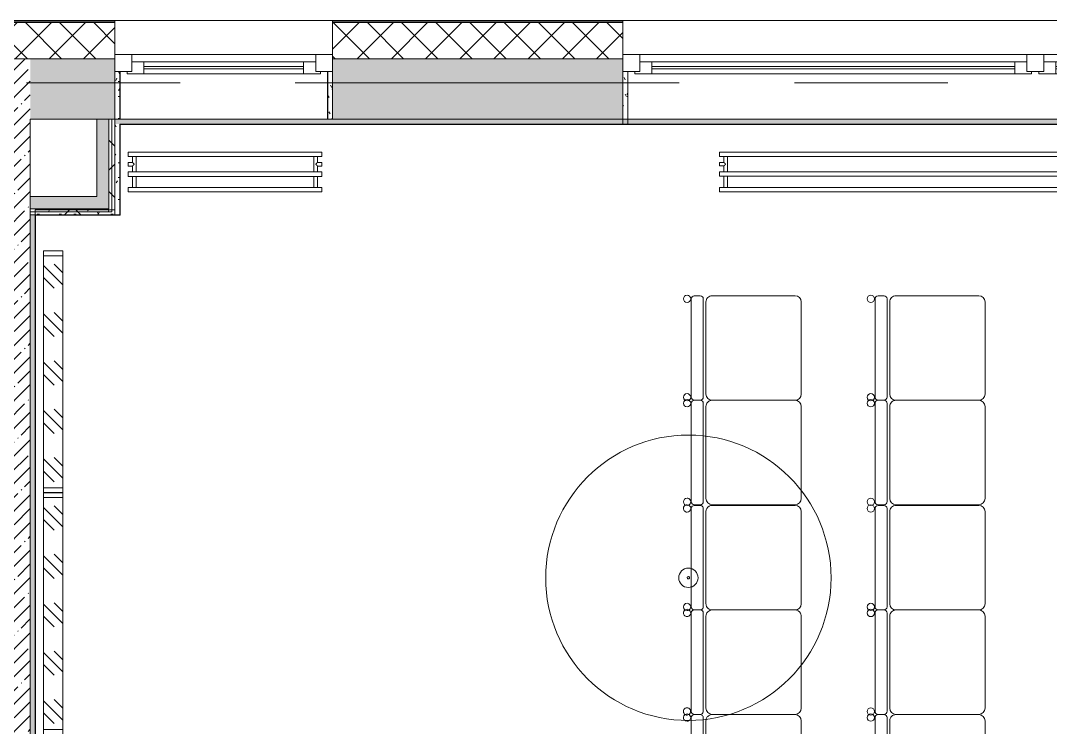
# Model space of a CAD drawing. Header units: millimetres. Extents: x 81609 to 272668, y -8553 to 29000.
# Drawn here: x 100760 to 105018, y 18635 to 21558 of the extents above; entities that cross this region are included whole.
import ezdxf

# ---------------------------------------------------------------- set-up
doc = ezdxf.new("R2010")
doc.units = ezdxf.units.MM
doc.linetypes.add('Осевая', pattern=[3175, 635, -476.25, 1587.5, -476.25])
for name, color, linetype, lineweight in [('A-GLAZ', 7, 'Continuous', 9), ('A-GLAZ-1', 7, 'Continuous', 13), ('A-WALL', 7, 'Continuous', 9), ('I-FURN', 7, 'Continuous', 9), ('I-WALL', 7, 'Continuous', 9), ('M-EQPM', 7, 'Continuous', 9), ('Оси-2', 7, 'Осевая', 9)]:
    doc.layers.add(name, color=color, linetype=linetype, lineweight=lineweight)
for name, color, linetype, lineweight, true_color in [('A-WALL-1', 7, 'Continuous', 9, 0x3c3c3c), ('A-WALL-FNSH-1', 7, 'Continuous', 9, 0x3c3c3c), ('I-FURN-1', 7, 'Continuous', 9, 0xf0f0f0)]:
    doc.layers.add(name, color=color, linetype=linetype, lineweight=lineweight, true_color=true_color)
pattern_1 = [(45, (0, 0), (-57.024626, 57.024626), []), (45, (57.025, 0), (-57.024626, 57.024626), [100.806, -20.161, 3.353, -16.808])]
pattern_2 = [(45, (50, 50), (-200, 0), [141.42, -141.42]), (45, (100, 50), (-200, 0), [70.71, -212.13]), (45, (50, 100), (-200, 0), [70.71, -212.13])]
pattern_3 = [(0, (0, 0), (121.92, 30.48), [10.058, -81.382, 10.058, -81.382, -487.68]), (0, (0, 0), (121.92, 30.48), [-182.88, 10.058, -172.822, 10.058, -81.382, -213.36]), (0, (0, 0), (121.92, 30.48), [-457.2, 10.058, -50.902, 10.058, -142.342]), (120, (45.72, 15.24), (-87.356454, 90.345817), [10.058, -81.382, 10.058, -81.382, -487.68]), (120, (45.72, 15.24), (-87.356454, 90.345817), [-182.88, 10.058, -172.822, 10.058, -81.382, -213.36]), (120, (45.72, 15.24), (-87.356454, 90.345817), [-457.2, 10.058, -50.902, 10.058, -142.342]), (240, (60.96, 76.2), (-34.563546, -120.825817), [10.058, -81.382, 10.058, -81.382, -487.68]), (240, (60.96, 76.2), (-34.563546, -120.825817), [-182.88, 10.058, -172.822, 10.058, -81.382, -213.36]), (240, (60.96, 76.2), (-34.563546, -120.825817), [-457.2, 10.058, -50.902, 10.058, -142.342])]
pattern_4 = [(45, (0, 0), (-106.06602, 106.06602), []), (135, (0, 0), (-106.06602, -106.06602), [])]

# ---------------------------------------------------------------- blocks, each defined once
blk = doc.blocks.new('120_Окно_СКБ_1Ст - 120_Окно_СКБ_1Ст 900х2500_h_ с форточкой-22877787-План размещения напольных электротехнических лючков и розеток 2 этажа в осях 23-33')
at = {"layer": 'A-GLAZ'}
for p, q in [((450, -57), (-450, -57)), ((-430, -127), (-400, -127)), ((-330, -107), (330, -107)), ((330, -117), (-330, -117)), ((400, -127), (430, -127))]:
    blk.add_line(p, q, dxfattribs=at)
at = {"layer": 'A-GLAZ-1'}
for p, q in [((-450, -127), (-450, -57)), ((-450, -57), (-380, -57)), ((-380, -57), (-380, -127)), ((380, -127), (380, -57)), ((380, -57), (450, -57)), ((450, -57), (450, -127)), ((-380, -127), (-450, -127)), ((-380, -127), (-400, -127)), ((-400, -127), (-400, -137)), ((380, -87), (-380, -87)), ((-380, -87), (-380, -127)), ((-330, -137), (-330, -87)), ((330, -137), (330, -87)), ((380, -127), (380, -87)), ((450, -127), (380, -127)), ((400, -127), (380, -127)), ((400, -137), (400, -127)), ((-400, -137), (400, -137)), ((400, -137), (-400, -137))]:
    blk.add_line(p, q, dxfattribs=at)
blk = doc.blocks.new('120_Окно_СКБ_2Ст_Фрамуга сверху - 120_Окно_СКБ_2Ст_2300х2500_h_ ДОО-23103760-План размещения напольных электротехнических лючков и розеток 2 этажа в осях 23-33')
at = {"layer": 'A-GLAZ'}
for p, q in [((1150, -57), (-1150, -57)), ((-1080, -57), (1080, -57)), ((-1130, -127), (-1100, -127)), ((-1030, -107), (470, -107)), ((470, -117), (-1030, -117)), ((540, -127), (570, -127)), ((540, -127), (570, -127)), ((640, -107), (1030, -107)), ((1030, -117), (640, -117)), ((1100, -127), (1130, -127))]:
    blk.add_line(p, q, dxfattribs=at)
at = {"layer": 'A-GLAZ-1'}
for p, q in [((-1150, -127), (-1150, -57)), ((-1150, -57), (-1080, -57)), ((-1080, -57), (-1080, -127)), ((520, -127), (520, -57)), ((520, -57), (590, -57)), ((590, -57), (590, -127)), ((1080, -127), (1080, -57)), ((1080, -57), (1150, -57)), ((1150, -57), (1150, -127)), ((-1080, -127), (-1150, -127)), ((-1080, -127), (-1100, -127)), ((-1100, -127), (-1100, -137)), ((520, -87), (-1080, -87)), ((-1080, -87), (-1080, -127)), ((-1030, -137), (-1030, -87)), ((470, -137), (470, -87)), ((520, -127), (520, -87)), ((590, -127), (520, -127)), ((540, -127), (520, -127)), ((540, -137), (540, -127)), ((590, -127), (570, -127)), ((570, -127), (570, -137)), ((1080, -87), (590, -87)), ((590, -87), (590, -127)), ((640, -137), (640, -87)), ((1030, -137), (1030, -87)), ((1080, -127), (1080, -87)), ((1150, -127), (1080, -127)), ((1100, -127), (1080, -127)), ((1100, -137), (1100, -127)), ((-1100, -137), (540, -137)), ((540, -137), (-1100, -137)), ((570, -137), (1100, -137)), ((1100, -137), (570, -137))]:
    blk.add_line(p, q, dxfattribs=at)
blk = doc.blocks.new('Стул Breuer - 1_188-26331327-План размещения напольных электротехнических лючков и розеток 2 этажа в осях 23-33')
at = {"layer": 'I-FURN-1'}
for p, q in [((-215.9, 215.9), (-215.9, -127)), ((190.5, 241.3), (-190.5, 241.3)), ((215.9, -127), (215.9, 215.9)), ((203.2, -163.5), (-203.2, -163.5)), ((-190.5, -152.4), (190.5, -152.4)), ((-215.9, -176.2), (-215.9, -200.8)), ((215.9, -200.8), (215.9, -176.2)), ((-203.2, -213.5), (203.2, -213.5))]:
    blk.add_line(p, q, dxfattribs=at)
for centre, radius, start, end in [((-190.5, 215.9), 25.4, 90, 180), ((190.5, 215.9), 25.4, 0, 90), ((-190.5, -127), 25.4, 180, 270), ((190.5, -127), 25.4, 270, 360), ((-203.2, -176.2), 12.7, 90, 180), ((203.2, -176.2), 12.7, 360, 90), ((-203.2, -200.8), 12.7, 180, 270), ((203.2, -200.8), 12.7, 270, 360), ((-203.5, -230.6), 15.1, 360, 180), ((-203.5, -230.6), 15.1, 180, 360), ((203.7, -230.6), 15.1, 360, 180), ((203.7, -230.6), 15.1, 180, 360)]:
    blk.add_arc(centre, radius, start, end, dxfattribs=at)
blk = doc.blocks.new('Стул Breuer - 1_188-V117-План размещения напольных электротехнических лючков и розеток 2 этажа в осях 23-33')
at = {"layer": 'I-FURN-1'}
for p, q in [((-215.9, 215.9), (-215.9, -127)), ((159.1, 241.3), (-190.5, 241.3)), ((190.5, 241.3), (159.1, 241.3)), ((215.9, -127), (215.9, 215.9)), ((-67.6, -163.5), (-203.2, -163.5)), ((-190.5, -152.4), (-66.8, -152.4)), ((203.2, -163.5), (-67.6, -163.5)), ((-66.8, -152.4), (190.5, -152.4)), ((-215.9, -176.2), (-215.9, -200.8)), ((215.9, -200.8), (215.9, -176.2)), ((-203.2, -213.5), (-71.1, -213.5)), ((-71.1, -213.5), (203.2, -213.5))]:
    blk.add_line(p, q, dxfattribs=at)
for centre, radius, start, end in [((-190.5, 215.9), 25.4, 90, 180), ((190.5, 215.9), 25.4, 0, 90), ((-190.5, -127), 25.4, 180, 270), ((190.5, -127), 25.4, 270, 360), ((-203.2, -176.2), 12.7, 90, 180), ((203.2, -176.2), 12.7, 360, 90), ((-203.2, -200.8), 12.7, 180, 270), ((203.2, -200.8), 12.7, 270, 360), ((-203.5, -230.6), 15.1, 360, 180), ((-203.5, -230.6), 15.1, 180, 360), ((203.7, -230.6), 15.1, 150, 180), ((203.7, -230.6), 15.1, 180, 360), ((203.7, -230.6), 15.1, 360, 150)]:
    blk.add_arc(centre, radius, start, end, dxfattribs=at)
blk = doc.blocks.new('Стул Breuer - 1_188-V118-План размещения напольных электротехнических лючков и розеток 2 этажа в осях 23-33')
at = {"layer": 'I-FURN-1'}
for p, q in [((-215.9, 215.9), (-215.9, -127)), ((190.5, 241.3), (-190.5, 241.3)), ((215.9, -127), (215.9, 215.9)), ((203.2, -163.5), (-203.2, -163.5)), ((-190.4, -152.4), (189.9, -152.4)), ((-215.9, -176.2), (-215.9, -200.8)), ((215.9, -200.8), (215.9, -176.2)), ((-203.2, -213.5), (45.1, -213.5)), ((45.1, -213.5), (119.6, -213.5)), ((121.1, -213.5), (203.2, -213.5))]:
    blk.add_line(p, q, dxfattribs=at)
for centre, radius, start, end in [((-190.5, 215.9), 25.4, 90, 180), ((190.5, 215.9), 25.4, 0, 90), ((-190.5, -127), 25.4, 180, 210), ((190.5, -127), 25.4, 330, 360), ((-203.2, -176.2), 12.7, 150, 180), ((-203.2, -176.2), 12.7, 90, 150), ((-190.5, -127), 25.4, 210, 270), ((190.5, -127), 25.4, 270, 285), ((190.5, -127), 25.4, 285, 330), ((203.2, -176.2), 12.7, 60, 90), ((203.2, -176.2), 12.7, 45, 60), ((203.2, -176.2), 12.7, 15, 45), ((-203.2, -200.8), 12.7, 180, 267.9289), ((203.2, -200.8), 12.7, 270, 311.1031), ((203.2, -200.8), 12.7, 315, 345), ((203.2, -176.2), 12.7, 360, 15), ((203.2, -200.8), 12.7, 345, 360), ((-203.5, -230.6), 15.1, 92.4904, 180), ((-203.5, -230.6), 15.1, 180, 240), ((-203.5, -230.6), 15.1, 242.9856, 255), ((-203.5, -230.6), 15.1, 255, 360), ((-203.5, -230.6), 15.1, 360, 90), ((203.7, -230.6), 15.1, 60, 180), ((203.7, -230.6), 15.1, 180, 360), ((203.7, -230.6), 15.1, 30, 60), ((203.7, -230.6), 15.1, 4.1489, 30)]:
    blk.add_arc(centre, radius, start, end, dxfattribs=at)
blk = doc.blocks.new('Стул Breuer - 1_188-V119-План размещения напольных электротехнических лючков и розеток 2 этажа в осях 23-33')
at = {"layer": 'I-FURN-1'}
for p, q in [((-215.9, 215.9), (-215.9, -127)), ((10, 241.3), (-190.5, 241.3)), ((190.5, 241.3), (10, 241.3)), ((215.9, -55.6), (215.9, 215.9)), ((215.9, -123.8), (215.9, -57)), ((215.9, -126.8), (215.9, -124.6)), ((203.2, -163.5), (-203.2, -163.5)), ((-190.5, -152.4), (190.5, -152.4)), ((-215.9, -176.2), (-215.9, -200.8)), ((215.9, -200.8), (215.9, -176.2)), ((-203.2, -213.5), (203.2, -213.5))]:
    blk.add_line(p, q, dxfattribs=at)
for centre, radius, start, end in [((-190.5, 215.9), 25.4, 120, 180), ((-190.5, 215.9), 25.4, 105, 118.7043), ((-190.5, 215.9), 25.4, 90, 105), ((190.5, 215.9), 25.4, 0, 90), ((-190.5, -127), 25.4, 180, 270), ((190.5, -127), 25.4, 270, 360), ((-203.2, -176.2), 12.7, 135, 180), ((-203.2, -176.2), 12.7, 90, 135), ((203.2, -176.2), 12.7, 60, 90), ((203.2, -176.2), 12.7, 15, 60), ((-203.2, -200.8), 12.7, 180, 210), ((-203.2, -200.8), 12.7, 210, 225), ((-203.2, -200.8), 12.7, 225, 240), ((-203.2, -200.8), 12.7, 240, 255), ((203.2, -200.8), 12.7, 285, 330), ((203.2, -200.8), 12.7, 330, 360), ((203.2, -176.2), 12.7, 360, 15), ((-203.5, -230.6), 15.1, 150, 180), ((-203.5, -230.6), 15.1, 180, 240), ((-203.5, -230.6), 15.1, 135, 147.303), ((-203.5, -230.6), 15.1, 120, 135), ((-203.5, -230.6), 15.1, 45, 120), ((-203.5, -230.6), 15.1, 240, 253.6772), ((-203.5, -230.6), 15.1, 255, 360), ((-203.2, -200.8), 12.7, 255, 270), ((-203.5, -230.6), 15.1, 30, 45), ((-203.5, -230.6), 15.1, 360, 30), ((203.7, -230.6), 15.1, 165, 180), ((203.7, -230.6), 15.1, 180, 195), ((203.7, -230.6), 15.1, 150, 165), ((203.7, -230.6), 15.1, 195, 210), ((203.7, -230.6), 15.1, 120, 150), ((203.7, -230.6), 15.1, 210.2131, 225), ((203.7, -230.6), 15.1, 225, 285), ((203.7, -230.6), 15.1, 105, 120), ((203.7, -230.6), 15.1, 60, 100.9389), ((203.2, -200.8), 12.7, 270, 285), ((203.7, -230.6), 15.1, 285, 300), ((203.7, -230.6), 15.1, 30, 60), ((203.7, -230.6), 15.1, 300, 315), ((203.7, -230.6), 15.1, 315, 345), ((203.7, -230.6), 15.1, 360, 30), ((203.7, -230.6), 15.1, 345, 360)]:
    blk.add_arc(centre, radius, start, end, dxfattribs=at)
blk = doc.blocks.new('Стул Breuer - 1_188-V120-План размещения напольных электротехнических лючков и розеток 2 этажа в осях 23-33')
at = {"layer": 'I-FURN-1'}
for p, q in [((-215.9, 215.9), (-215.9, -58.3)), ((190.5, 241.3), (-190.5, 241.3)), ((215.9, -127), (215.9, 215.9)), ((-215.9, -58.3), (-215.9, -127)), ((-196, -163.5), (-203.2, -163.5)), ((203.2, -163.5), (-196, -163.5)), ((-190.5, -152.4), (190.5, -152.4)), ((-215.9, -176.2), (-215.9, -200.8)), ((215.9, -200.8), (215.9, -176.2)), ((-202.8, -213.5), (-192.5, -213.5)), ((-192.5, -213.5), (203.2, -213.5))]:
    blk.add_line(p, q, dxfattribs=at)
for centre, radius, start, end in [((-190.5, 215.9), 25.4, 90, 180), ((190.5, 215.9), 25.4, 0, 90), ((-190.5, -127), 25.4, 181.2115, 195), ((190.5, -127), 25.4, 270, 360), ((-203.2, -176.2), 12.7, 120, 180), ((-190.5, -127), 25.4, 195, 210), ((-190.5, -127), 25.4, 210, 225), ((-190.5, -127), 25.4, 225, 240), ((-203.2, -176.2), 12.7, 90, 114.393), ((-190.5, -127), 25.4, 240, 250.231), ((-190.5, -127), 25.4, 255.399, 270), ((203.2, -176.2), 12.7, 360, 90), ((-203.2, -200.8), 12.7, 180, 270), ((203.2, -200.8), 12.7, 270, 360), ((-203.5, -230.6), 15.1, 109.518, 180), ((-203.5, -230.6), 15.1, 180, 240), ((-203.5, -230.6), 15.1, 240, 285), ((-203.5, -230.6), 15.1, 90, 105), ((-203.5, -230.6), 15.1, 39.4007, 88.0339), ((-203.5, -230.6), 15.1, 285, 315), ((-203.5, -230.6), 15.1, 315.1953, 360), ((-203.5, -230.6), 15.1, 360, 39.4007), ((203.7, -230.6), 15.1, 360, 180), ((203.7, -230.6), 15.1, 180, 360)]:
    blk.add_arc(centre, radius, start, end, dxfattribs=at)
blk = doc.blocks.new('Зеркало обычное - 5_3-V140-План размещения напольных электротехнических лючков и розеток 2 этажа в осях 23-33')
at = {"layer": 'I-FURN'}
h = blk.add_hatch(dxfattribs=at)
h.set_pattern_fill('FP_40', color=256, style=0, pattern_type=2)
h.set_pattern_definition(pattern_2)
h.paths.add_polyline_path([(-480, -20), (480, -20), (480, 60), (-480, 60)])
at = {"layer": 'I-FURN-1'}
for p, q in [((500, 60), (-500, 60)), ((-500, 60), (-500, -20)), ((-500, -20), (-500, 60)), ((-500, 60), (-480, 60)), ((480, 60), (-480, 60)), ((-480, 60), (-480, -20)), ((-480, -20), (-480, 60)), ((-480, 60), (480, 60)), ((-480, 60), (480, 60)), ((480, 60), (-480, 60)), ((-480, 60), (480, 60)), ((-480, -20), (-480, 60)), ((-480, -20), (-480, 60)), ((480, -20), (480, 60)), ((480, 60), (480, -20)), ((480, 60), (499, 60)), ((480, 60), (480, -20)), ((480, -20), (480, 60)), ((500, -20), (500, 60)), ((500, 60), (500, -20)), ((-500, -20), (500, -20)), ((-480, -20), (-500, -20)), ((-480, -20), (480, -20)), ((480, -20), (-480, -20)), ((480, -20), (-480, -20)), ((-480, -20), (480, -20)), ((480, -20), (-480, -20)), ((499, -20), (480, -20))]:
    blk.add_line(p, q, dxfattribs=at)
blk = doc.blocks.new('Зеркало обычное - 5_3-V141-План размещения напольных электротехнических лючков и розеток 2 этажа в осях 23-33')
at = {"layer": 'I-FURN'}
h = blk.add_hatch(dxfattribs=at)
h.set_pattern_fill('FP_40', color=256, style=0, pattern_type=2)
h.set_pattern_definition(pattern_2)
h.paths.add_polyline_path([(-480, -20), (480, -20), (480, 60), (-480, 60)])
at = {"layer": 'I-FURN-1'}
for p, q in [((500, 60), (-500, 60)), ((-500, 60), (-500, -20)), ((-500, -20), (-500, 60)), ((-499, 60), (-480, 60)), ((480, 60), (-480, 60)), ((-480, 60), (-480, -20)), ((-480, -20), (-480, 60)), ((-480, 60), (480, 60)), ((-480, 60), (480, 60)), ((480, 60), (-480, 60)), ((-480, 60), (480, 60)), ((-480, -20), (-480, 60)), ((-480, -20), (-480, 60)), ((480, -20), (480, 60)), ((480, 60), (480, -20)), ((480, 60), (500, 60)), ((480, 60), (480, -20)), ((480, -20), (480, 60)), ((500, -20), (500, 60)), ((500, 60), (500, -20)), ((-500, -20), (500, -20)), ((-480, -20), (-499, -20)), ((-480, -20), (480, -20)), ((480, -20), (-480, -20)), ((480, -20), (-480, -20)), ((-480, -20), (480, -20)), ((480, -20), (-480, -20)), ((500, -20), (480, -20))]:
    blk.add_line(p, q, dxfattribs=at)
blk = doc.blocks.new('radiator_prado_classic_z_tip_30_po exemplyaru - Classic Z Тип 30-300-31189091-План размещения напольных электротехнических лючков и розеток 2 этажа в осях 23-33')
at = {"layer": 'M-EQPM'}
for p, q in [((0, 228), (0, 210)), ((800, 228), (0, 228)), ((800, 210), (800, 228)), ((0, 210), (800, 210)), ((17.5, 210), (17.5, 164)), ((32.5, 164), (32.5, 210)), ((767.5, 210), (767.5, 164)), ((782.5, 164), (782.5, 210)), ((800, 164), (0, 164)), ((0, 164), (0, 146)), ((0, 146), (800, 146)), ((17.5, 146), (17.5, 121.5)), ((32.5, 82), (32.5, 146)), ((767.5, 146), (767.5, 82)), ((782.5, 121.5), (782.5, 146)), ((800, 146), (800, 164)), ((17.5, 121.5), (0, 121.5)), ((17.5, 121.5), (0, 121.5)), ((0, 121.5), (0, 121.2)), ((0, 106.5), (0, 121.5)), ((0, 121.2), (0, 121.2)), ((0, 106.8), (0, 106.5)), ((0, 106.8), (0, 106.8)), ((0, 106.5), (17.5, 106.5)), ((0, 106.5), (17.5, 106.5)), ((17.5, 106.5), (17.5, 82)), ((800, 121.5), (782.5, 121.5)), ((800, 121.5), (782.5, 121.5)), ((782.5, 82), (782.5, 106.5)), ((782.5, 106.5), (800, 106.5)), ((782.5, 106.5), (800, 106.5)), ((800, 121.5), (800, 106.5)), ((800, 121.2), (800, 121.5)), ((800, 121.5), (800, 121.2)), ((800, 121.2), (800, 121.5)), ((800, 106.5), (800, 106.8)), ((800, 106.8), (800, 106.5)), ((800, 106.5), (800, 106.8)), ((800, 82), (0, 82)), ((0, 82), (0, 64)), ((800, 64), (0, 64)), ((800, 64), (800, 82))]:
    blk.add_line(p, q, dxfattribs=at)
for points, knots in [([(25, 114), (24.5, 114.5), (23.6, 115.4), (22.4, 116.6), (21.6, 117.4), (21.1, 117.9), (20.8, 118.2), (20.5, 118.5), (20.2, 118.8), (19.8, 119.1), (19.6, 119.4), (19.3, 119.7), (19, 120), (18.7, 120.3), (18.5, 120.5), (18.3, 120.7), (18.1, 120.9), (17.9, 121.1), (17.8, 121.2), (17.7, 121.3), (17.5, 121.5), (17.5, 121.5), (17.5, 121.5)], [0, 0, 0, 0, 0.142857, 0.285714, 0.357143, 0.392857, 0.428571, 0.464286, 0.5, 0.535714, 0.571429, 0.607143, 0.642857, 0.678571, 0.714286, 0.75, 0.785714, 0.821429, 0.857143, 0.892857, 0.928571, 1, 1, 1, 1]), ([(17.5, 106.5), (17.5, 106.5), (17.5, 106.5), (17.7, 106.7), (17.8, 106.8), (17.9, 106.9), (18.1, 107.1), (18.3, 107.3), (18.5, 107.5), (18.7, 107.7), (19, 108), (19.3, 108.3), (19.6, 108.6), (19.8, 108.9), (20.3, 109.3), (20.7, 109.7), (21.1, 110.1), (21.6, 110.6), (22.4, 111.4), (23.6, 112.6), (24.5, 113.5), (25, 114)], [0, 0, 0, 0, 0.071429, 0.107143, 0.142857, 0.178571, 0.214286, 0.25, 0.285714, 0.321429, 0.357143, 0.392857, 0.428571, 0.464286, 0.5, 0.571429, 0.607143, 0.642857, 0.714286, 0.857143, 1, 1, 1, 1]), ([(775, 114), (775.5, 114.5), (776.4, 115.4), (777.6, 116.6), (778.4, 117.4), (778.9, 117.9), (779.2, 118.2), (779.5, 118.5), (779.8, 118.8), (780.1, 119.2), (780.4, 119.4), (780.7, 119.7), (781, 120), (781.3, 120.3), (781.5, 120.5), (781.7, 120.7), (781.9, 120.9), (782.1, 121.1), (782.2, 121.2), (782.3, 121.3), (782.5, 121.5), (782.5, 121.5), (782.5, 121.5)], [0, 0, 0, 0, 0.142857, 0.285714, 0.357143, 0.392857, 0.428571, 0.464286, 0.5, 0.535714, 0.571429, 0.607143, 0.642857, 0.678571, 0.714286, 0.75, 0.785714, 0.821429, 0.857143, 0.892857, 0.928571, 1, 1, 1, 1]), ([(782.5, 106.5), (782.5, 106.5), (782.5, 106.5), (782.3, 106.7), (782.2, 106.8), (782.1, 106.9), (781.9, 107.1), (781.7, 107.3), (781.5, 107.5), (781.3, 107.7), (781, 108), (780.7, 108.3), (780.4, 108.6), (780.1, 108.8), (779.7, 109.3), (779.3, 109.7), (778.9, 110.1), (778.4, 110.6), (777.6, 111.4), (776.4, 112.6), (775.5, 113.5), (775, 114)], [0, 0, 0, 0, 0.071429, 0.107143, 0.142857, 0.178571, 0.214286, 0.25, 0.285714, 0.321429, 0.357143, 0.392857, 0.428571, 0.464286, 0.5, 0.571429, 0.607143, 0.642857, 0.714286, 0.857143, 1, 1, 1, 1])]:
    blk.add_open_spline(points, degree=3, knots=knots, dxfattribs=at)
blk = doc.blocks.new('radiator_prado_classic_z_tip_30_po exemplyaru - Classic Z Тип 30-300-31137165-План размещения напольных электротехнических лючков и розеток 2 этажа в осях 23-33')
at = {"layer": 'M-EQPM'}
for p, q in [((0, 228), (0, 210)), ((1600, 228), (0, 228)), ((1600, 210), (1600, 228)), ((0, 210), (1600, 210)), ((17.5, 210), (17.5, 164)), ((32.5, 164), (32.5, 210)), ((1567.5, 210), (1567.5, 164)), ((1582.5, 164), (1582.5, 210)), ((1600, 164), (0, 164)), ((0, 164), (0, 146)), ((0, 146), (1600, 146)), ((17.5, 146), (17.5, 121.5)), ((32.5, 82), (32.5, 146)), ((1567.5, 146), (1567.5, 82)), ((1582.5, 121.5), (1582.5, 146)), ((1600, 146), (1600, 164)), ((17.5, 121.5), (0, 121.5)), ((17.5, 121.5), (0, 121.5)), ((0, 121.5), (0, 121.2)), ((0, 106.5), (0, 121.5)), ((0, 121.2), (0, 121.2)), ((0, 106.8), (0, 106.5)), ((0, 106.8), (0, 106.8)), ((0, 106.5), (17.5, 106.5)), ((0, 106.5), (17.5, 106.5)), ((17.5, 106.5), (17.5, 82)), ((1600, 121.5), (1582.5, 121.5)), ((1600, 121.5), (1582.5, 121.5)), ((1582.5, 82), (1582.5, 106.5)), ((1582.5, 106.5), (1600, 106.5)), ((1582.5, 106.5), (1600, 106.5)), ((1600, 121.5), (1600, 106.5)), ((1600, 121.2), (1600, 121.5)), ((1600, 121.5), (1600, 121.2)), ((1600, 121.2), (1600, 121.5)), ((1600, 106.5), (1600, 106.8)), ((1600, 106.8), (1600, 106.5)), ((1600, 106.5), (1600, 106.8)), ((1600, 82), (0, 82)), ((0, 82), (0, 64)), ((1600, 64), (0, 64)), ((1600, 64), (1600, 82))]:
    blk.add_line(p, q, dxfattribs=at)
for points, knots in [([(25, 114), (24.5, 114.5), (23.6, 115.4), (22.4, 116.6), (21.6, 117.4), (21.1, 117.9), (20.8, 118.2), (20.5, 118.5), (20.2, 118.8), (19.8, 119.1), (19.6, 119.4), (19.3, 119.7), (19, 120), (18.7, 120.3), (18.5, 120.5), (18.3, 120.7), (18.1, 120.9), (17.9, 121.1), (17.8, 121.2), (17.7, 121.3), (17.5, 121.5), (17.5, 121.5), (17.5, 121.5)], [0, 0, 0, 0, 0.142857, 0.285714, 0.357143, 0.392857, 0.428571, 0.464286, 0.5, 0.535714, 0.571429, 0.607143, 0.642857, 0.678571, 0.714286, 0.75, 0.785714, 0.821429, 0.857143, 0.892857, 0.928571, 1, 1, 1, 1]), ([(17.5, 106.5), (17.5, 106.5), (17.5, 106.5), (17.7, 106.7), (17.8, 106.8), (17.9, 106.9), (18.1, 107.1), (18.3, 107.3), (18.5, 107.5), (18.7, 107.7), (19, 108), (19.3, 108.3), (19.6, 108.6), (19.8, 108.9), (20.3, 109.3), (20.7, 109.7), (21.1, 110.1), (21.6, 110.6), (22.4, 111.4), (23.6, 112.6), (24.5, 113.5), (25, 114)], [0, 0, 0, 0, 0.071429, 0.107143, 0.142857, 0.178571, 0.214286, 0.25, 0.285714, 0.321429, 0.357143, 0.392857, 0.428571, 0.464286, 0.5, 0.571429, 0.607143, 0.642857, 0.714286, 0.857143, 1, 1, 1, 1]), ([(1575, 114), (1575.5, 114.5), (1576.4, 115.4), (1577.6, 116.6), (1578.4, 117.4), (1578.9, 117.9), (1579.2, 118.2), (1579.5, 118.5), (1579.8, 118.8), (1580.1, 119.2), (1580.4, 119.4), (1580.7, 119.7), (1581, 120), (1581.3, 120.3), (1581.5, 120.5), (1581.7, 120.7), (1581.9, 120.9), (1582.1, 121.1), (1582.2, 121.2), (1582.3, 121.3), (1582.5, 121.5), (1582.5, 121.5), (1582.5, 121.5)], [0, 0, 0, 0, 0.142857, 0.285714, 0.357143, 0.392857, 0.428571, 0.464286, 0.5, 0.535714, 0.571429, 0.607143, 0.642857, 0.678571, 0.714286, 0.75, 0.785714, 0.821429, 0.857143, 0.892857, 0.928571, 1, 1, 1, 1]), ([(1582.5, 106.5), (1582.5, 106.5), (1582.5, 106.5), (1582.3, 106.7), (1582.2, 106.8), (1582.1, 106.9), (1581.9, 107.1), (1581.7, 107.3), (1581.5, 107.5), (1581.3, 107.7), (1581, 108), (1580.7, 108.3), (1580.4, 108.6), (1580.1, 108.8), (1579.7, 109.3), (1579.3, 109.7), (1578.9, 110.1), (1578.4, 110.6), (1577.6, 111.4), (1576.4, 112.6), (1575.5, 113.5), (1575, 114)], [0, 0, 0, 0, 0.071429, 0.107143, 0.142857, 0.178571, 0.214286, 0.25, 0.285714, 0.321429, 0.357143, 0.392857, 0.428571, 0.464286, 0.5, 0.571429, 0.607143, 0.642857, 0.714286, 0.857143, 1, 1, 1, 1])]:
    blk.add_open_spline(points, degree=3, knots=knots, dxfattribs=at)
blk = doc.blocks.new('Баффл акустический подвесной - 1180мм-V190-План размещения напольных электротехнических лючков и розеток 2 этажа в осях 23-33')
at = {"layer": 'I-FURN-1'}
for radius, start, end in [(590, 360, 180), (590, 0, 180), (590, 180, 360), (40, 0, 180), (40, 360, 180), (40, 180, 360), (40, 180, 360), (5, 360, 180), (5, 165, 180), (5, 180, 360), (5, 180, 300), (5, 150, 165), (5, 120, 150), (5, 60, 120), (5, 45, 60), (5, 30, 45), (5, 15, 30), (5, 0, 15), (590, 180, 360), (5, 300, 330), (5, 330, 360)]:
    blk.add_arc((0, 0), radius, start, end, dxfattribs=at)

msp = doc.modelspace()

# ---------------------------------------------------------------- hatches: boundary and pattern name
at = {"layer": 'A-WALL'}
h = msp.add_hatch(dxfattribs=at)
h.set_pattern_fill('FP_1', color=256, style=0, pattern_type=2)
h.set_pattern_definition([(45, (0, 0), (-70.71068, 70.71068), []), (135, (0, 0), (-70.71068, -70.71068), [])])
h.paths.add_polyline_path([(125080, 21400), (125230, 21400), (125230, 21550), (120150.2, 21550), (120150.2, 21400), (124656.6, 21400)])
h.paths.add_polyline_path([(119250.2, 21400), (119250.2, 21550), (117900.4, 21550), (117900.4, 21400), (118831.7, 21400)])
h.paths.add_polyline_path([(117000.4, 21400), (117000.4, 21550), (115600.4, 21550), (115600.4, 21400), (116890.1, 21400)])
h.paths.add_polyline_path([(113300.4, 21400), (113300.4, 21550), (112150, 21550), (112150, 21400), (113006.9, 21400)])
h.paths.add_polyline_path([(111050, 21400), (111250, 21400), (111250, 21550), (109950.4, 21550), (109950.4, 21400), (110418, 21400)])
h.paths.add_polyline_path([(109050.4, 21400), (109050.4, 21550), (107750.4, 21550), (107750.4, 21400), (108476.4, 21400)])
h.paths.add_polyline_path([(106534.8, 21400), (106850.4, 21400), (106850.4, 21550), (105550.2, 21550), (105550.2, 21400), (106050, 21400)])
h.paths.add_polyline_path([(103250.2, 21400), (103250.2, 21550), (102050, 21550), (102050, 21400), (102651.5, 21400)])
h.paths.add_polyline_path([(100800, 21400), (101150, 21400), (101150, 21550), (96610, 21550), (96610, 21400), (100709.9, 21400)])
h.paths.add_polyline_path([(93310, 21400), (93310, 21550), (93060, 21550), (93060, 21400), (93267, 21400)])
at = {"layer": 'I-WALL'}
h = msp.add_hatch(dxfattribs=at)
h.set_pattern_fill('FP_2', color=256, style=0, pattern_type=2)
h.set_pattern_definition(pattern_1)
h.paths.add_polyline_path([(121210, 21150), (121210, 21400), (120850, 21400), (120850, 21150)])
h.paths.add_polyline_path([(119250.2, 21150), (119250.2, 21400), (117900.4, 21400), (117900.4, 21150), (119155.3, 21150)])
h.paths.add_polyline_path([(117000.4, 21150), (117000.4, 21400), (116100.4, 21400), (116100.4, 21150), (116890.1, 21150)])
h.paths.add_polyline_path([(113300.4, 21150), (113300.4, 21400), (112150, 21400), (112150, 21150), (113006.9, 21150)])
h.paths.add_polyline_path([(111065.2, 21150), (111250, 21150), (111250, 21400), (111050, 21400), (111050, 21150)])
h.paths.add_polyline_path([(110094.4, 21150), (110350, 21150), (110350, 21400), (109950.4, 21400), (109950.4, 21150)])
h.paths.add_polyline_path([(109050.4, 21150), (109050.4, 21400), (107750.4, 21400), (107750.4, 21150), (108800, 21150)])
h.paths.add_polyline_path([(100560, 21150), (100580, 21150), (100580, 21400), (100560, 21400), (100560, 21262)])
h.paths.add_polyline_path([(106534.8, 21150), (106850.4, 21150), (106850.4, 21400), (106050, 21400), (106050, 21150)])
h.paths.add_polyline_path([(103250.2, 21150), (103250.2, 21400), (102050, 21400), (102050, 21150), (102651.5, 21150)])
h.paths.add_polyline_path([(101150, 21150), (101150, 21400), (100800, 21400), (100800, 21150), (101137.5, 21150)])
h = msp.add_hatch(dxfattribs=at)
h.set_pattern_fill('FP_2', color=256, style=0, pattern_type=2)
h.set_pattern_definition(pattern_1)
h.paths.add_polyline_path([(100800, 17750), (100800, 21400), (100580, 21400), (100580, 17750)])
h = msp.add_hatch(dxfattribs=at)
h.set_pattern_fill('FP_41', color=256, style=0, pattern_type=2)
h.set_pattern_definition(pattern_3)
h.paths.add_polyline_path([(101170, 21150), (101170, 21348), (101150, 21348), (101150, 21150)])
h = msp.add_hatch(dxfattribs=at)
h.set_pattern_fill('FP_41', color=256, style=0, pattern_type=2)
h.set_pattern_definition(pattern_3)
h.paths.add_polyline_path([(102050, 21150), (102050, 21348), (102030, 21348), (102030, 21150)])
h = msp.add_hatch(dxfattribs=at)
h.set_pattern_fill('FP_41', color=256, style=0, pattern_type=2)
h.set_pattern_definition(pattern_3)
h.paths.add_polyline_path([(103270.2, 21130), (103270.2, 21348), (103250.2, 21348), (103250.2, 21130)])
for points in [[(101125, 20780), (101125, 21150), (101075, 21150), (101075, 20780)], [(100800, 20780), (101075, 20780), (101075, 20830), (100800, 20830)]]:
    msp.add_hatch(color=256, dxfattribs=at).paths.add_polyline_path(points)
h = msp.add_hatch(dxfattribs=at)
h.set_pattern_fill('FP_42', color=256, style=0, pattern_type=2)
h.set_pattern_definition(pattern_4)
h.paths.add_polyline_path([(101137.5, 20767.5), (101137.5, 21150), (101125, 21150), (101125, 20767.5)])
h = msp.add_hatch(dxfattribs=at)
h.set_pattern_fill('FP_42', color=256, style=0, pattern_type=2)
h.set_pattern_definition(pattern_4)
h.paths.add_polyline_path([(101150, 20755), (101150, 21150), (101137.5, 21150), (101137.5, 20755)])
h = msp.add_hatch(dxfattribs=at)
h.set_pattern_fill('FP_41', color=256, style=0, pattern_type=2)
h.set_pattern_definition(pattern_3)
h.paths.add_polyline_path([(105549, 21130), (105550, 21130), (105550, 21150), (101150, 21150), (101150, 21130), (105240.4, 21130)])
h = msp.add_hatch(dxfattribs=at)
h.set_pattern_fill('FP_41', color=256, style=0, pattern_type=2)
h.set_pattern_definition(pattern_3)
h.paths.add_polyline_path([(101170, 20775), (101170, 21130), (101150, 21130), (101150, 20775)])
h = msp.add_hatch(dxfattribs=at)
h.set_pattern_fill('FP_42', color=256, style=0, pattern_type=2)
h.set_pattern_definition(pattern_4)
h.paths.add_polyline_path([(100800, 20767.5), (101125, 20767.5), (101125, 20780), (100800, 20780)])
h = msp.add_hatch(dxfattribs=at)
h.set_pattern_fill('FP_42', color=256, style=0, pattern_type=2)
h.set_pattern_definition(pattern_4)
h.paths.add_polyline_path([(101137.5, 20755), (101137.5, 20767.5), (100800, 20767.5), (100800, 20755), (101125, 20755)])
h = msp.add_hatch(dxfattribs=at)
h.set_pattern_fill('FP_41', color=256, style=0, pattern_type=2)
h.set_pattern_definition(pattern_3)
h.paths.add_polyline_path([(100820, 13900), (100820, 14105), (100808, 14105), (100808, 14075), (100800, 14075), (100800, 13900)])
h.paths.add_polyline_path([(100820, 15205), (100820, 20755), (100800, 20755), (100800, 15235), (100808, 15235), (100808, 15205)])
h = msp.add_hatch(dxfattribs=at)
h.set_pattern_fill('FP_41', color=256, style=0, pattern_type=2)
h.set_pattern_definition(pattern_3)
h.paths.add_polyline_path([(100820, 20755), (101170, 20755), (101170, 20775), (100820, 20775)])

# ---------------------------------------------------------------- linework, layer by layer
at = {"layer": 'A-WALL'}
for p, q in [((101150, 21553), (96610, 21553)), ((101150, 21550), (96610, 21550)), ((101150, 21558), (102050, 21558)), ((103250.2, 21553), (102050, 21553)), ((103250.2, 21550), (102050, 21550)), ((103250.2, 21558), (105550.2, 21558)), ((101150, 21400), (96610, 21400)), ((103250.2, 21400), (102050, 21400)), ((101125, 20780), (101125, 21150)), ((101137.5, 20767.5), (101137.5, 21150)), ((101170, 21130), (101170, 20775)), ((100800, 20780), (101125, 20780)), ((100800, 20767.5), (100800, 15235)), ((100800, 20767.5), (101137.5, 20767.5)), ((101150, 20755), (100800, 20755)), ((100820, 20775), (100820, 15205))]:
    msp.add_line(p, q, dxfattribs=at)
at = {"layer": 'A-WALL-1'}
for p, q in [((101150, 21150), (101150, 21550)), ((102050, 21550), (102050, 21150)), ((103250.2, 21550), (103250.2, 21130)), ((101170, 21348), (101150, 21348)), ((101150, 21348), (101150, 21150)), ((101170, 21150), (101170, 21348)), ((102050, 21348), (102030, 21348)), ((102030, 21348), (102030, 21150)), ((102050, 21150), (102050, 21348)), ((103270.2, 21348), (103250.2, 21348)), ((100800, 21150), (105550, 21150)), ((100800, 20767.5), (100800, 21150)), ((101075, 21150), (101075, 20830)), ((101150, 21150), (101150, 20755)), ((101170, 21130), (105550, 21130)), ((102030, 21150), (102050, 21150)), ((101075, 20830), (100800, 20830)), ((101150, 20775), (100820, 20775))]:
    msp.add_line(p, q, dxfattribs=at)
at = {"layer": 'A-WALL-FNSH-1'}
for p, q in [((101150, 21558), (96610, 21558)), ((101150, 21550), (101150, 21558)), ((103250.2, 21558), (102050, 21558)), ((102050, 21558), (102050, 21550)), ((103250.2, 21550), (103250.2, 21558)), ((101171, 21348), (101170, 21348)), ((101171, 21150), (101171, 21348)), ((102030, 21348), (102029, 21348)), ((102029, 21348), (102029, 21150)), ((103271.2, 21348), (103270.2, 21348)), ((103270.2, 21348), (103270.2, 21129)), ((103271.2, 21129), (103271.2, 21348)), ((101171, 20754), (101171, 21130)), ((102029, 21150), (102030, 21150)), ((102050, 21130), (102050, 21129)), ((102050, 21129), (103250.2, 21129)), ((103250.2, 21129), (103250.2, 21130)), ((100821, 15205), (100821, 20754)), ((100821, 20754), (101171, 20754)), ((101170, 20755), (101150, 20755)), ((101170, 20775), (101170, 20755))]:
    msp.add_line(p, q, dxfattribs=at)
at = {"layer": 'I-WALL'}
for p, q in [((102050, 21129), (101171, 21129)), ((105550, 21129), (103250.2, 21129))]:
    msp.add_line(p, q, dxfattribs=at)
at = {"layer": 'Оси-2'}
msp.add_line((84909.3, 21300), (122580, 21300), dxfattribs=at)

# ---------------------------------------------------------------- block references
at = {"layer": 'A-GLAZ'}
for name, p in [('120_Окно_СКБ_1Ст - 120_Окно_СКБ_1Ст 900х2500_h_ с форточкой-22877787-План размещения напольных электротехнических лючков и розеток 2 этажа в осях 23-33', (101600, 21475)), ('120_Окно_СКБ_2Ст_Фрамуга сверху - 120_Окно_СКБ_2Ст_2300х2500_h_ ДОО-23103760-План размещения напольных электротехнических лючков и розеток 2 этажа в осях 23-33', (104400.2, 21475))]:
    msp.add_blockref(name, p, dxfattribs=at)
at = {"layer": 'I-FURN-1'}
for name, p, rotation in [('Зеркало обычное - 5_3-V141-План размещения напольных электротехнических лючков и розеток 2 этажа в осях 23-33', (100915, 20105.6), 89.9999999999998), ('Стул Breuer - 1_188-26331327-План размещения напольных электротехнических лючков и розеток 2 этажа в осях 23-33', (103746.1, 20204.2), 269.9999999999994), ('Стул Breuer - 1_188-26331327-План размещения напольных электротехнических лючков и розеток 2 этажа в осях 23-33', (104506.1, 20204.2), 269.9999999999994), ('Стул Breuer - 1_188-V117-План размещения напольных электротехнических лючков и розеток 2 этажа в осях 23-33', (103746.1, 19772), 269.9999999999994), ('Стул Breuer - 1_188-26331327-План размещения напольных электротехнических лючков и розеток 2 этажа в осях 23-33', (104506.1, 19772), 269.9999999999994), ('Зеркало обычное - 5_3-V140-План размещения напольных электротехнических лючков и розеток 2 этажа в осях 23-33', (100915, 19106.6), 89.9999999999998), ('Стул Breuer - 1_188-V118-План размещения напольных электротехнических лючков и розеток 2 этажа в осях 23-33', (103746.1, 19337.2), 269.9999999999994), ('Стул Breuer - 1_188-26331327-План размещения напольных электротехнических лючков и розеток 2 этажа в осях 23-33', (104506.1, 19337.2), 269.9999999999994), ('Стул Breuer - 1_188-V119-План размещения напольных электротехнических лючков и розеток 2 этажа в осях 23-33', (103746.1, 18905), 269.9999999999994), ('Стул Breuer - 1_188-26331327-План размещения напольных электротехнических лючков и розеток 2 этажа в осях 23-33', (104506.1, 18905), 269.9999999999994), ('Стул Breuer - 1_188-V120-План размещения напольных электротехнических лючков и розеток 2 этажа в осях 23-33', (103746.1, 18472.4), 269.9999999999994), ('Стул Breuer - 1_188-26331327-План размещения напольных электротехнических лючков и розеток 2 этажа в осях 23-33', (104506.1, 18472.4), 269.9999999999994)]:
    msp.add_blockref(name, p, dxfattribs=dict(at, rotation=rotation))
msp.add_blockref('Баффл акустический подвесной - 1180мм-V190-План размещения напольных электротехнических лючков и розеток 2 этажа в осях 23-33', (103521, 19254), dxfattribs=at)
at = {"layer": 'M-EQPM', "rotation": 180}
for name, p in [('radiator_prado_classic_z_tip_30_po exemplyaru - Classic Z Тип 30-300-31189091-План размещения напольных электротехнических лючков и розеток 2 этажа в осях 23-33', (102005, 21078)), ('radiator_prado_classic_z_tip_30_po exemplyaru - Classic Z Тип 30-300-31137165-План размещения напольных электротехнических лючков и розеток 2 этажа в осях 23-33', (105250.1, 21078.3))]:
    msp.add_blockref(name, p, dxfattribs=at)

doc.saveas('drawing.dxf')
